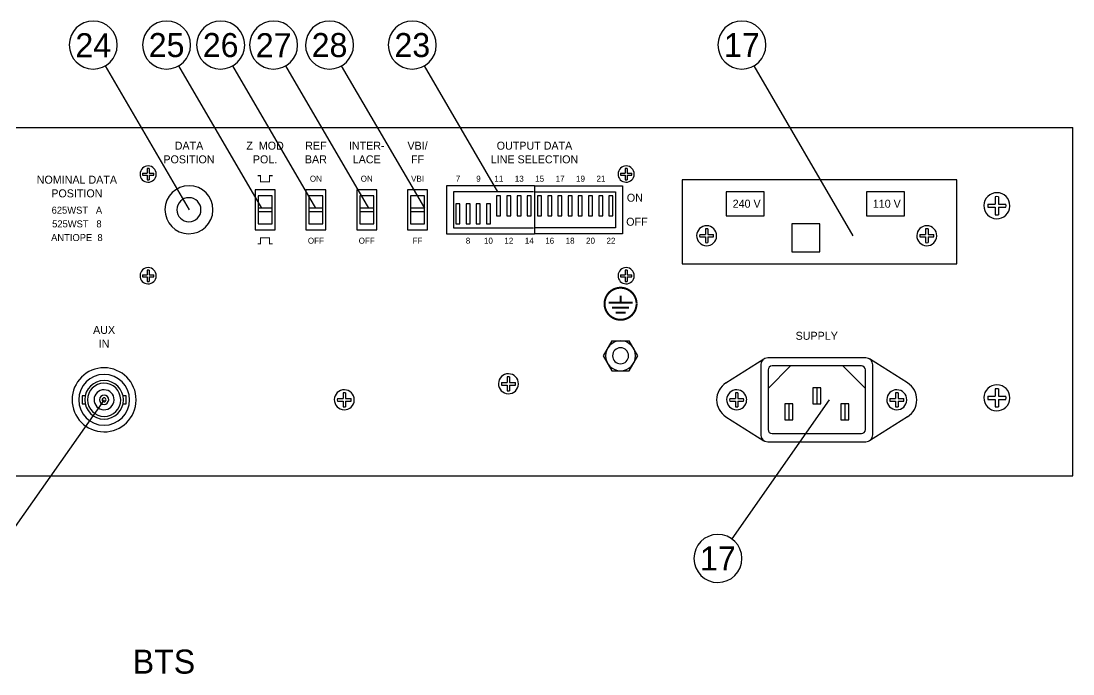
# Model space of a CAD drawing. Extents: x 10 to 489, y -10 to 300.
# Drawn here: x 204.8 to 467.5, y -9.5 to 153.6 of the extents above; entities that cross this region are included whole.
import ezdxf
from ezdxf.enums import TextEntityAlignment as Align

# ---------------------------------------------------------------- set-up
doc = ezdxf.new("R2010")
doc.units = 0
for name, color, linetype in [('KOMPONENT', 10, 'CONTINUOUS'), ('SERVICE', 7, 'CONTINUOUS'), ('TEKST', 7, 'CONTINUOUS')]:
    doc.layers.add(name, color=color, linetype=linetype)

msp = doc.modelspace()

# ---------------------------------------------------------------- linework, layer by layer
at = {"layer": 'KOMPONENT', "color": 0}
for p, q in [((467.4999999999999, 40.00000000000003), (467.4999999999999, 127.0000000000001)), ((438.4999999999999, 114), (369.9, 114)), ((369.9, 114), (369.9, 93.00000000000003)), ((438.4999999999999, 93.00000000000003), (438.4999999999999, 114)), ((268.2, 111.5), (263.2, 111.5)), ((263.2, 111.5), (263.2, 101.5)), ((268.2, 101.5), (268.2, 111.5)), ((275.9, 111.5), (275.9, 101.5)), ((280.9, 111.5), (275.9, 111.5)), ((280.9, 101.5), (280.9, 111.5)), ((293.6, 111.5), (288.6, 111.5)), ((288.6, 111.5), (288.6, 101.5)), ((293.6, 101.5), (293.6, 111.5)), ((306.3, 111.5), (301.3, 111.5)), ((301.3, 111.5), (301.3, 101.5)), ((306.3, 101.5), (306.3, 111.5)), ((333, 112.5), (311, 112.5)), ((311, 112.5), (311, 100.5)), ((332.7913387587509, 111), (312.7913387587509, 111)), ((312.7913387587509, 111), (312.7913387587509, 102)), ((333.0000000000001, 112.5), (355.0000000000001, 112.5)), ((333.0000000000001, 112.5), (333.0000000000001, 100.5)), ((333.2164016330676, 111), (353.2164016330676, 111)), ((353.2164016330676, 111), (353.2164016330676, 102)), ((355.0000000000001, 112.5), (355.0000000000001, 100.5)), ((390.3999999999999, 111), (380.8999999999999, 111)), ((380.8999999999999, 111), (380.8999999999999, 105)), ((390.3999999999999, 105), (390.3999999999999, 111)), ((415.8999999999999, 111), (415.8999999999999, 105)), ((425.3999999999999, 111), (415.8999999999999, 111)), ((425.3999999999999, 105), (425.3999999999999, 111)), ((267.45, 110), (263.95, 110)), ((263.95, 110), (263.95, 103)), ((267.45, 103), (267.45, 110)), ((276.65, 110), (276.65, 103)), ((280.15, 110), (276.65, 110)), ((280.15, 103), (280.15, 110)), ((292.85, 110), (289.35, 110)), ((289.35, 110), (289.35, 103)), ((292.85, 103), (292.85, 110)), ((305.55, 110), (302.05, 110)), ((302.05, 110), (302.05, 103)), ((305.55, 103), (305.55, 110)), ((313.35, 108), (313.35, 103)), ((314.35, 108), (313.35, 108)), ((314.35, 103), (314.35, 108)), ((316.9, 108), (315.9, 108)), ((315.9, 108), (315.9, 103)), ((316.9, 103), (316.9, 108)), ((319.45, 108), (318.45, 108)), ((318.45, 108), (318.45, 103)), ((319.45, 103), (319.45, 108)), ((322, 108), (321, 108)), ((321, 108), (321, 103)), ((322, 103), (322, 108)), ((324.55, 110), (323.55, 110)), ((323.55, 110), (323.55, 105)), ((324.55, 105), (324.55, 110)), ((327.1, 110), (326.1, 110)), ((326.1, 110), (326.1, 105)), ((327.1, 105), (327.1, 110)), ((329.65, 110), (328.65, 110)), ((328.65, 110), (328.65, 105)), ((329.65, 105), (329.65, 110)), ((332.2, 110), (331.2, 110)), ((331.2, 110), (331.2, 105)), ((332.2, 105), (332.2, 110)), ((334.7500000000002, 110), (333.7500000000002, 110)), ((333.7500000000002, 110), (333.7500000000002, 105)), ((334.7500000000002, 105), (334.7500000000002, 110)), ((336.3000000000002, 110), (336.3000000000002, 105)), ((337.3000000000002, 110), (336.3000000000002, 110)), ((337.3000000000002, 105), (337.3000000000002, 110)), ((338.8500000000002, 110), (338.8500000000002, 105)), ((339.8500000000002, 110), (338.8500000000002, 110)), ((339.8500000000002, 105), (339.8500000000002, 110)), ((341.4000000000001, 110), (341.4000000000001, 105)), ((342.4000000000001, 110), (341.4000000000001, 110)), ((342.4000000000001, 105), (342.4000000000001, 110)), ((343.9500000000002, 110), (343.9500000000002, 105)), ((344.9500000000002, 110), (343.9500000000002, 110)), ((344.9500000000002, 105), (344.9500000000002, 110)), ((346.5000000000002, 110), (346.5000000000002, 105)), ((347.5000000000002, 110), (346.5000000000002, 110)), ((347.5000000000002, 105), (347.5000000000002, 110)), ((349.0500000000002, 110), (349.0500000000002, 105)), ((350.0500000000002, 110), (349.0500000000002, 110)), ((350.0500000000002, 105), (350.0500000000002, 110)), ((351.6000000000002, 110), (351.6000000000002, 105)), ((352.6000000000002, 110), (351.6000000000002, 110)), ((352.6000000000002, 105), (352.6000000000002, 110)), ((267.45, 106.9258622269412), (263.95, 106.9258622269412)), ((263.95, 106.9258622269412), (263.95, 106.0741377730588)), ((263.95, 106.0741377730588), (267.45, 106.0741377730588)), ((267.45, 106.0741377730588), (267.45, 106.9258622269412)), ((276.65, 106.9258622269412), (276.65, 106.0741377730588)), ((280.15, 106.9258622269412), (276.65, 106.9258622269412)), ((276.65, 106.0741377730588), (280.15, 106.0741377730588)), ((280.15, 106.0741377730588), (280.15, 106.9258622269412)), ((292.85, 106.9258622269412), (289.35, 106.9258622269412)), ((289.35, 106.9258622269412), (289.35, 106.0741377730588)), ((289.35, 106.0741377730588), (292.85, 106.0741377730588)), ((292.85, 106.0741377730588), (292.85, 106.9258622269412)), ((305.55, 106.9258622269412), (302.05, 106.9258622269412)), ((302.05, 106.9258622269412), (302.05, 106.0741377730588)), ((302.05, 106.0741377730588), (305.55, 106.0741377730588)), ((305.55, 106.0741377730588), (305.55, 106.9258622269412)), ((263.95, 103), (267.45, 103)), ((276.65, 103), (280.15, 103)), ((289.35, 103), (292.85, 103)), ((302.05, 103), (305.55, 103)), ((313.35, 103), (314.35, 103)), ((315.9, 103), (316.9, 103)), ((318.45, 103), (319.45, 103)), ((321, 103), (322, 103)), ((323.55, 105), (324.55, 105)), ((326.1, 105), (327.1, 105)), ((328.65, 105), (329.65, 105)), ((331.2, 105), (332.2, 105)), ((333.7500000000002, 105), (334.7500000000002, 105)), ((336.3000000000002, 105), (337.3000000000002, 105)), ((338.8500000000002, 105), (339.8500000000002, 105)), ((341.4000000000001, 105), (342.4000000000001, 105)), ((343.9500000000002, 105), (344.9500000000002, 105)), ((346.5000000000002, 105), (347.5000000000002, 105)), ((349.0500000000002, 105), (350.0500000000002, 105)), ((351.6000000000002, 105), (352.6000000000002, 105)), ((380.8999999999999, 105), (390.3999999999999, 105)), ((404.3, 103), (397.3, 103)), ((397.3, 103), (397.3, 96)), ((404.3, 96), (404.3, 103)), ((415.8999999999999, 105), (425.3999999999999, 105)), ((263.2, 101.5), (268.2, 101.5)), ((275.9, 101.5), (280.9, 101.5)), ((288.6, 101.5), (293.6, 101.5)), ((301.3, 101.5), (306.3, 101.5)), ((311, 100.5), (333, 100.5)), ((312.7913387587509, 102), (332.7913387587509, 102)), ((355.0000000000001, 100.5), (333.0000000000001, 100.5)), ((353.2164016330676, 102), (333.2164016330676, 102)), ((397.3, 96), (404.3, 96)), ((369.9, 93.00000000000003), (438.4999999999999, 93.00000000000003)), ((415.7499999999999, 69.5), (391.25, 69.5)), ((389.5, 67.75), (389.5, 50.25)), ((391.3499999999998, 66.45000000000002), (391.3499999999998, 51.55)), ((414.6499999999999, 67.45000000000002), (392.3499999999998, 67.45000000000002)), ((415.6499999999999, 51.55), (415.6499999999999, 66.45000000000002)), ((417.5, 50.25), (417.4999999999999, 67.75)), ((404.4999999999999, 62.00000000000002), (402.4999999999999, 62.00000000000002)), ((402.4999999999999, 62.00000000000002), (402.4999999999999, 58.00000000000002)), ((404.4999999999999, 58.00000000000002), (404.4999999999999, 62.00000000000002)), ((397.4999999999999, 58.00000000000002), (395.4999999999999, 58.00000000000002)), ((395.4999999999999, 58.00000000000002), (395.4999999999999, 54.00000000000002)), ((397.4999999999999, 54.00000000000002), (397.4999999999999, 58.00000000000002)), ((402.4999999999999, 58.00000000000002), (404.4999999999999, 58.00000000000002)), ((411.4999999999999, 58.00000000000002), (409.4999999999999, 58.00000000000002)), ((409.4999999999999, 58.00000000000002), (409.4999999999999, 54.00000000000002)), ((411.4999999999999, 54.00000000000002), (411.4999999999999, 58.00000000000002)), ((395.4999999999999, 54.00000000000002), (397.4999999999999, 54.00000000000002)), ((409.4999999999999, 54.00000000000002), (411.4999999999999, 54.00000000000002)), ((392.3499999999998, 50.55), (414.6499999999999, 50.55)), ((391.25, 48.5), (415.75, 48.5))]:
    msp.add_line(p, q, dxfattribs=at)
for points in [[(28.5, 127), (467.4999999999999, 127.0000000000001)], [(235.1034838883842, 115.643), (236.257, 115.643)], [(236.257, 116.7965161116149), (236.257, 115.643)], [(236.743, 116.7965161116149), (236.7430000000001, 115.643)], [(236.743, 115.643), (237.8965161116157, 115.643)], [(354.5034838883842, 115.643), (355.6569999999999, 115.643)], [(355.6569999999999, 116.7965161116149), (355.6569999999999, 115.643)], [(356.143, 116.7965161116149), (356.143, 115.643)], [(356.143, 115.643), (357.2965161116157, 115.643)], [(235.1034838883842, 115.157), (236.257, 115.157)], [(236.257, 115.157), (236.257, 114.0034838883846)], [(236.743, 115.157), (237.8965161116157, 115.157)], [(236.7430000000001, 115.157), (236.743, 114.0034838883846)], [(354.5034838883842, 115.157), (355.6569999999999, 115.157)], [(355.6569999999999, 115.157), (355.6569999999999, 114.0034838883846)], [(356.143, 115.157), (357.2965161116157, 115.157)], [(356.143, 115.157), (356.143, 114.0034838883846)], [(446.258677845555, 107.89), (448.11, 107.89)], [(448.11, 109.7413221544436), (448.11, 107.89)], [(448.89, 109.7413221544436), (448.8900000000001, 107.89)], [(448.89, 107.89), (450.741322154445, 107.89)], [(446.258677845555, 107.11), (448.11, 107.11)], [(448.11, 107.11), (448.11, 105.2586778455555)], [(448.8900000000001, 107.11), (448.89, 105.2586778455555)], [(448.89, 107.11), (450.741322154445, 107.11)], [(374.2759060350423, 100.3), (375.7, 100.3)], [(375.7, 101.7240939649566), (375.7, 100.3)], [(376.3, 101.7240939649566), (376.3000000000001, 100.3)], [(376.3, 100.3), (377.7240939649577, 100.3)], [(429.2759060350423, 100.3), (430.7, 100.3)], [(430.7, 101.7240939649566), (430.7, 100.3)], [(431.3, 101.7240939649566), (431.3000000000001, 100.3)], [(431.3, 100.3), (432.7240939649577, 100.3)], [(374.2759060350423, 99.69999999999999), (375.7, 99.69999999999999)], [(375.7, 99.69999999999999), (375.7, 98.27590603504271)], [(376.3000000000001, 99.69999999999999), (376.3, 98.27590603504271)], [(376.3, 99.69999999999999), (377.7240939649577, 99.69999999999999)], [(429.2759060350423, 99.69999999999999), (430.7, 99.69999999999999)], [(430.7, 99.69999999999999), (430.7, 98.27590603504271)], [(431.3000000000001, 99.69999999999999), (431.3, 98.27590603504271)], [(431.3, 99.69999999999999), (432.7240939649577, 99.69999999999999)], [(235.1034838883842, 90.24300000000001), (236.257, 90.24300000000001)], [(235.1034838883842, 89.75699999999999), (236.257, 89.75699999999999)], [(236.257, 91.39651611161486), (236.257, 90.24300000000001)], [(236.257, 89.75699999999999), (236.257, 88.60348388838459)], [(236.743, 91.39651611161486), (236.7430000000001, 90.24300000000001)], [(236.743, 90.24300000000001), (237.8965161116157, 90.24300000000001)], [(236.743, 89.75699999999999), (237.8965161116157, 89.75699999999999)], [(236.7430000000001, 89.75699999999999), (236.743, 88.60348388838459)], [(354.5034838883842, 90.24300000000001), (355.6569999999999, 90.24300000000001)], [(354.5034838883842, 89.75699999999999), (355.6569999999999, 89.75699999999999)], [(355.6569999999999, 91.39651611161486), (355.6569999999999, 90.24300000000001)], [(355.6569999999999, 89.75699999999999), (355.6569999999999, 88.60348388838459)], [(356.143, 91.39651611161486), (356.143, 90.24300000000001)], [(356.143, 90.24300000000001), (357.2965161116157, 90.24300000000001)], [(356.143, 89.75699999999999), (357.2965161116157, 89.75699999999999)], [(356.143, 89.75699999999999), (356.143, 88.60348388838459)], [(352.3349364905389, 73.75), (350.1698729810778, 70), (352.3349364905389, 66.25), (356.6650635094611, 66.25), (358.8301270189222, 70), (356.6650635094611, 73.75)], [(352.3349364905389, 73.75), (356.6650635094611, 73.75)], [(380.8264276987603, 63.22516403824087), (390.3142496945661, 69.2288074133843)], [(426.1735723012395, 63.22516403824087), (416.6857503054337, 69.2288074133843)], [(396.9499999999998, 67.45000000000002), (391.3499999999999, 61.85000000000002)], [(410.0499999999998, 67.45000000000002), (415.6499999999999, 61.85000000000002)], [(324.7759060350423, 63.30000000000001), (326.2, 63.30000000000001)], [(326.2, 64.72409396495662), (326.2, 63.30000000000001)], [(326.8, 64.72409396495662), (326.8000000000001, 63.30000000000001)], [(326.8, 63.30000000000001), (328.2240939649577, 63.30000000000001)], [(285.2, 60.72409396495662), (285.2, 59.30000000000001)], [(285.8, 60.72409396495662), (285.8000000000001, 59.30000000000001)], [(324.7759060350423, 62.69999999999999), (326.2, 62.69999999999999)], [(326.2, 62.69999999999999), (326.2, 61.27590603504271)], [(326.8, 62.69999999999999), (328.2240939649577, 62.69999999999999)], [(326.8000000000001, 62.69999999999999), (326.8, 61.27590603504271)], [(383.2, 60.72409396495662), (383.2, 59.3)], [(383.8, 60.72409396495662), (383.8000000000001, 59.30000000000001)], [(403.4999999999999, 62.00000000000002), (403.4999999999999, 58.00000000000002)], [(423.2, 60.72409396495662), (423.2, 59.3)], [(423.8, 60.72409396495662), (423.8000000000001, 59.30000000000001)], [(448.11, 61.74132215444361), (448.11, 59.89000000000001)], [(448.89, 61.74132215444361), (448.8900000000001, 59.89000000000001)], [(283.7759060350423, 59.30000000000001), (285.2, 59.30000000000001)], [(283.7759060350423, 58.69999999999999), (285.2, 58.69999999999999)], [(285.2, 58.69999999999999), (285.2, 57.27590603504271)], [(285.8, 59.30000000000001), (287.2240939649577, 59.30000000000001)], [(285.8, 58.69999999999999), (287.2240939649577, 58.69999999999999)], [(285.8000000000001, 58.69999999999999), (285.8, 57.27590603504271)], [(381.7759060350423, 59.30000000000001), (383.2, 59.30000000000001)], [(381.7759060350423, 58.69999999999999), (383.2, 58.69999999999999)], [(383.2, 58.69999999999999), (383.2, 57.27590603504272)], [(383.8, 59.30000000000001), (385.2240939649577, 59.30000000000001)], [(383.8, 58.69999999999999), (385.2240939649577, 58.69999999999999)], [(383.8000000000001, 58.69999999999999), (383.8, 57.27590603504272)], [(396.4999999999999, 58.00000000000002), (396.4999999999999, 54.00000000000002)], [(410.4999999999999, 58.00000000000002), (410.4999999999999, 54.00000000000002)], [(421.7759060350423, 59.30000000000001), (423.2, 59.30000000000001)], [(421.7759060350423, 58.69999999999999), (423.2, 58.69999999999999)], [(423.2, 58.69999999999999), (423.2, 57.27590603504272)], [(423.8, 59.30000000000001), (425.2240939649577, 59.30000000000001)], [(423.8000000000001, 58.69999999999999), (423.8, 57.27590603504272)], [(423.8, 58.69999999999999), (425.2240939649577, 58.69999999999999)], [(446.258677845555, 59.89000000000001), (448.11, 59.89000000000001)], [(446.258677845555, 59.10999999999999), (448.11, 59.10999999999999)], [(448.11, 59.10999999999999), (448.11, 57.25867784555553)], [(448.89, 59.89000000000001), (450.741322154445, 59.89000000000001)], [(448.89, 59.10999999999999), (450.741322154445, 59.10999999999999)], [(448.8900000000001, 59.10999999999999), (448.89, 57.25867784555553)], [(380.8264276987603, 54.77483596175913), (390.3142496945661, 48.7711925866157)], [(426.1735723012395, 54.77483596175913), (416.6857503054337, 48.7711925866157)], [(28.5, 40), (467.4999999999999, 40.00000000000003)]]:
    msp.add_lwpolyline(points, dxfattribs=at)
at = {"layer": 'KOMPONENT', "color": 0, "linetype": 'CONTINUOUS'}
for points in [[(220.7797643067321, 60), (220, 60), (220, 58)], [(220, 58), (220.7797643067321, 58)], [(230.2202356932679, 58), (231, 58), (231, 60), (230.2202356932679, 60)]]:
    msp.add_lwpolyline(points, dxfattribs=at)
at = {"layer": 'KOMPONENT', "color": 0}
for centre, radius, start, end in [((236.5, 115.4), 2.025, 1.158169169554801e-13, 358.1633896819261), ((236.5, 115.4), 1.4175, 170.129110393866, 189.870889606134), ((236.5, 115.4), 1.4175, 80.12911039385985, 99.87088960614015), ((236.5, 115.4), 1.4175, 350.1291103938657, 9.870889606134336), ((355.9, 115.4), 2.025, 1.158169169554801e-13, 358.1633896819261), ((355.9, 115.4), 1.4175, 170.129110393866, 189.870889606134), ((355.9, 115.4), 1.4175, 80.12911039385985, 99.87088960614015), ((355.9, 115.4), 1.4175, 350.1291103938657, 9.870889606134336), ((236.5, 115.4), 1.4175, 260.1291103938599, 279.8708896061402), ((355.9, 115.4), 1.4175, 260.1291103938599, 279.8708896061402), ((246.7, 106.5), 6, 6.492804205206383e-14, 358.6915874445269), ((448.5, 107.5), 3.25, 1.158169169554801e-13, 358.1633896819261), ((246.7, 106.5), 3, 1.667057918588964e-13, 359.6566998532227), ((448.5, 107.5), 2.275, 170.129110393866, 189.870889606134), ((448.5, 107.5), 2.275, 80.12911039385985, 99.87088960614015), ((448.5, 107.5), 2.275, 350.1291103938657, 9.870889606134336), ((448.5, 107.5), 2.275, 260.1291103938599, 279.8708896061402), ((376, 100), 2.5, 1.158169169554801e-13, 358.1633896819261), ((431, 100), 2.5, 1.158169169554801e-13, 358.1633896819261), ((376, 100), 1.75, 170.129110393866, 189.870889606134), ((376, 100), 1.75, 80.12911039385985, 99.87088960614015), ((376, 100), 1.75, 350.1291103938657, 9.870889606134336), ((431, 100), 1.75, 170.129110393866, 189.870889606134), ((431, 100), 1.75, 80.12911039385985, 99.87088960614015), ((431, 100), 1.75, 350.1291103938657, 9.870889606134336), ((376, 100), 1.75, 260.1291103938599, 279.8708896061402), ((431, 100), 1.75, 260.1291103938599, 279.8708896061402), ((236.5, 90), 2.025, 1.158169169554801e-13, 358.1633896819261), ((355.9, 90), 2.025, 1.158169169554801e-13, 358.1633896819261), ((236.5, 90), 1.4175, 170.129110393866, 189.870889606134), ((236.5, 90), 1.4175, 80.12911039385985, 99.87088960614015), ((236.5, 90), 1.4175, 350.1291103938657, 9.870889606134336), ((355.9, 90), 1.4175, 170.129110393866, 189.870889606134), ((355.9, 90), 1.4175, 80.12911039385985, 99.87088960614015), ((355.9, 90), 1.4175, 350.1291103938657, 9.870889606134336), ((236.5, 90), 1.4175, 260.1291103938599, 279.8708896061402), ((355.9, 90), 1.4175, 260.1291103938599, 279.8708896061402), ((354.5, 70), 3.75, 0, 359.8312479377714), ((354.5, 70), 2, 359.9999999999999, 359.7650823852844), ((391.25, 67.75), 1.75, 90, 180), ((415.7499999999999, 67.75), 1.75, 0, 90), ((225.5, 59), 8, 1.403916714864755e-14, 359.333898011854), ((392.3499999999998, 66.45000000000002), 1, 90, 180), ((414.6499999999999, 66.45000000000002), 1, 0, 90), ((225.5, 59), 6.349999999999994, 1.403916714864755e-14, 359.9317926631825), ((326.5, 63), 2.5, 1.158169169554801e-13, 358.1633896819261), ((326.5, 63), 1.75, 170.129110393866, 189.870889606134), ((326.5, 63), 1.75, 80.12911039385985, 99.87088960614015), ((326.5, 63), 1.75, 350.1291103938657, 9.870889606134336), ((383.5, 59), 5, 122.3245488840428, 237.6754782369657), ((423.5, 59), 5, 302.324548884042, 57.67545111595788), ((285.5, 59), 2.5, 1.158169169554801e-13, 358.1633896819261), ((285.5, 59), 1.75, 80.12911039385985, 99.87088960614015), ((326.5, 63), 1.75, 260.1291103938599, 279.8708896061402), ((383.5, 59), 2.5, 1.158169169554801e-13, 358.1633896819261), ((383.5, 59), 1.75, 80.12911039385985, 99.87088960614015), ((423.5, 59), 2.5, 1.158169169554801e-13, 358.1633896819261), ((423.5, 59), 1.75, 80.12911039385985, 99.87088960614015), ((448.5, 59.5), 3.25, 1.158169169554801e-13, 358.1633896819261), ((448.5, 59.5), 2.275, 80.12911039385985, 99.87088960614015), ((285.5, 59), 1.75, 170.129110393866, 189.870889606134), ((285.5, 59), 1.75, 350.1291103938657, 9.870889606134336), ((383.5, 59), 1.75, 170.129110393866, 189.870889606134), ((383.5, 59), 1.75, 350.1291103938657, 9.870889606134336), ((423.5, 59), 1.75, 170.129110393866, 189.870889606134), ((423.5, 59), 1.75, 350.1291103938657, 9.870889606134336), ((448.5, 59.5), 2.275, 170.129110393866, 189.870889606134), ((448.5, 59.5), 2.275, 350.1291103938657, 9.870889606134336), ((285.5, 59), 1.75, 260.1291103938599, 279.8708896061402), ((383.5, 59), 1.75, 260.1291103938599, 279.8708896061402), ((423.5, 59), 1.75, 260.1291103938599, 279.8708896061402), ((448.5, 59.5), 2.275, 260.1291103938599, 279.8708896061402), ((391.25, 50.25), 1.75, 180, 270), ((392.3499999999998, 51.55), 1, 180, 270), ((414.6499999999999, 51.55), 1, 270, 0), ((415.75, 50.25), 1.75, 270, 0)]:
    msp.add_arc(centre, radius, start, end, dxfattribs=at)
at = {"layer": 'KOMPONENT', "color": 0, "linetype": 'CONTINUOUS'}
for radius, start, end in [(4.825, 359.8692439778354, 359.867632186542), (4.15, 0.832287480800112, 359.846868514788), (2.5, 359.7450833512524, 358.0855118999319), (1.15, 359.4385211589948, 359.4075440966075), (0.5, 358.6784986951313, 358.4930887977022)]:
    msp.add_arc((225.5, 59), radius, start, end, dxfattribs=at)
at = {"layer": 'SERVICE', "color": 0}
for points in [[(246.8150011075078, 106.5), (225.8156527227152, 142.4617137682897)], [(264.8840475885532, 106.9258622269412), (244.1333755968014, 142.4617137682898)], [(278.3912772385955, 106.9258622269412), (257.6406052468437, 142.4617137682898)], [(291.6220287979682, 106.9258622269412), (270.8713568062167, 142.4617137682892)], [(305.5843665700661, 106.9258622269412), (284.8336945783142, 142.4617137682898)], [(323.8808914362405, 111), (305.5092561893827, 142.4617137682889)], [(412.6290782029727, 100), (387.8341441744969, 142.4617137682903)], [(225.5, 59), (201.1261321042206, 24.2682652185544)], [(406.6330325781159, 59), (382.2591646823375, 24.26826521855575)]]:
    msp.add_lwpolyline(points, dxfattribs=at)
for centre, start, end in [((222.7900960786147, 147.6430270181659), 1.158169169554801e-13, 359.4033009066742), ((241.1078189527009, 147.6430270181659), 1.158169169554801e-13, 359.4033009066742), ((254.6150486027432, 147.6430270181659), 1.158169169554801e-13, 359.4033009066742), ((267.8458001621159, 147.6430270181659), 1.158169169554801e-13, 359.4033009066742), ((281.8081379342137, 147.6430270181659), 1.158169169554801e-13, 359.4033009066742), ((302.4836995452817, 147.6430270181659), 1.158169169554801e-13, 359.4033009066742), ((384.8085875303967, 147.6430270181659), 1.158169169554801e-13, 359.4033009066742), ((378.81254190554, 19.35697298183419), 0.5966990933257976, 359.9999999999999)]:
    msp.add_arc(centre, 6, start, end, dxfattribs=at)
at = {"layer": 'TEKST', "color": 0}
for points, const_width in [([(263.825, 115), (264.575, 115), (264.575, 113.5), (266.825, 113.5), (266.825, 115), (267.575, 115)], 0.2625), ([(263.825, 98), (264.575, 98), (264.575, 99.5), (266.825, 99.5), (266.825, 98), (267.575, 98)], 0.2625), ([(354.4999999999995, 83.24631794066525), (354.4999999999995, 85.00418888867847)], 0.5), ([(351.4999999999995, 83.24631794066525), (357.4999999999995, 83.24631794066525)], 0.5), ([(352.3635502787182, 81.99631794066525), (356.6364497212808, 81.99631794066525)], 0.5), ([(353.2411785641318, 80.74631794066525), (355.7588214358672, 80.74631794066528)], 0.5)]:
    msp.add_lwpolyline(points, dxfattribs=dict(at, const_width=const_width))
at = {"layer": 'TEKST', "color": 0, "const_width": 0.5}
msp.add_lwpolyline([(358.4999999999995, 83.0000000000102, 738.7061684084106), (358.4999413585178, 82.97834062755337, 738.7061684084106)], format="xyb", dxfattribs=at)

# ---------------------------------------------------------------- texts
at = {"layer": 'SERVICE', "color": 0}
for s, p in [('24', (222.7900960786147, 147.6430270181659)), ('25', (241.1078189527009, 147.6430270181659)), ('26', (254.6150486027432, 147.6430270181659)), ('27', (267.8458001621159, 147.6430270181659)), ('28', (281.8081379342137, 147.6430270181659)), ('23', (302.4836995452817, 147.6430270181659)), ('17', (384.8085875303967, 147.6430270181659)), ('17', (378.81254190554, 19.35697298183419))]:
    msp.add_text(s, height=6, dxfattribs=at).set_placement(p, align=Align.MIDDLE)
at = {"layer": 'TEKST', "color": 0}
for s, height, p in [('DATA', 2, (246.7, 121.5)), ('Z  MOD', 2, (265.6999999999999, 121.5)), ('REF', 2, (278.4, 121.5)), ('INTER-', 2, (291.1, 121.5)), ('VBI/', 2, (303.8, 121.5)), ('OUTPUT DATA', 2, (333, 121.5)), ('POSITION', 2, (246.7, 118.0826771653543)), ('POL.', 2, (265.6999999999999, 118.0826771653543)), ('BAR', 2, (278.4, 118.0826771653543)), ('LACE', 2, (291.1, 118.0826771653543)), ('FF', 2, (303.8, 118.0826771653543)), ('LINE SELECTION', 2, (333, 118.0826771653544)), ('NOMINAL DATA', 2, (218.7, 112.9999999999999)), ('ON', 1.5, (278.4, 113.5)), ('ON', 1.5, (291.1, 113.5)), ('VBI', 1.5, (303.8, 113.5)), ('7', 1.5, (313.8999999999999, 113.5)), ('9', 1.5, (318.9999999999999, 113.5)), ('11', 1.5, (324.1, 113.5)), ('13', 1.5, (329.2, 113.5)), ('15', 1.5, (334.3, 113.5)), ('17', 1.5, (339.4, 113.5)), ('19', 1.5, (344.5000000000001, 113.5)), ('21', 1.5, (349.6000000000001, 113.5)), ('POSITION', 2, (218.7, 109.5826771653543)), ('ON', 2, (358.0759842519686, 108.4991040732796)), ('240 V', 2, (386, 107)), ('110 V', 2, (420.9999999999999, 107)), ('625WST   A', 1.75, (218.7, 105.5)), ('525WST   8', 1.75, (218.7, 102.0826771653543)), ('OFF', 2, (358.5877952755906, 102.4953443837678)), ('ANTIOPE  8', 1.75, (218.7, 98.66535433070862)), ('OFF', 1.5, (278.4, 98)), ('OFF', 1.5, (291.1, 98)), ('FF', 1.5, (303.8, 98)), ('8', 1.5, (316.4, 98)), ('10', 1.5, (321.5, 98)), ('12', 1.5, (326.6, 98)), ('14', 1.5, (331.7, 98)), ('16', 1.5, (336.8000000000001, 98)), ('18', 1.5, (341.9000000000001, 98)), ('20', 1.5, (347.0000000000001, 98)), ('22', 1.5, (352.1000000000001, 98)), ('AUX', 2, (225.5, 75.46732283464567)), ('IN', 2, (225.5, 72.05000000000001)), ('SUPPLY', 2, (403.5, 74))]:
    msp.add_text(s, height=height, dxfattribs=at).set_placement(p, align=Align.CENTER)
msp.add_text('BTS', height=6, dxfattribs=at).set_placement((232.6469233629094, -9.415784947628193))

doc.saveas('drawing.dxf')
